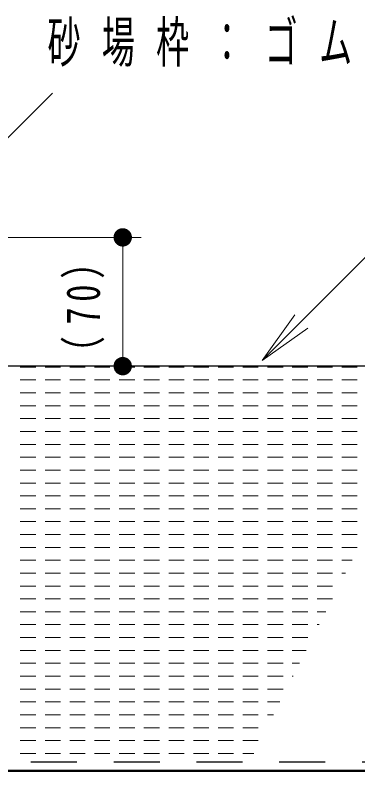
# Model space of a CAD drawing. Units: millimetres on the paper. Extents: x -385 to 0, y 0 to 267.
# Drawn here: x -85.79 to -67.16, y 92.15 to 133.23 of the extents above; entities that cross this region are included whole.
import ezdxf

# ---------------------------------------------------------------- set-up
doc = ezdxf.new("R2010")
doc.units = ezdxf.units.MM
doc.linetypes.add('USER1', pattern=[4.5, 2.5, -2])
doc.layers.add('1_10', color=7, linetype='Continuous', lineweight=13)
doc.styles.add('ＭＳ ゴシック', font='')
doc.styles.get('ＭＳ ゴシック').set_extended_font_data('MS Gothic')

# ---------------------------------------------------------------- blocks, each defined once
blk = doc.blocks.new('open_arrow')
at = {"color": 0, "linetype": 'Continuous', "lineweight": -2}
blk.add_lwpolyline([(7.5, 1.25), (0, 0), (7.5, -1.25)], dxfattribs=at)
blk = doc.blocks.new('filled_dot')
at = {"color": 0, "linetype": 'Continuous', "lineweight": -2, "const_width": 1.25}
blk.add_lwpolyline([(-0.625, 0, 1), (0.625, 0, 1)], format="xyb", close=True, dxfattribs=at)

msp = doc.modelspace()

# ---------------------------------------------------------------- linework, layer by layer
at = {"layer": '1_10'}
for p, q in [((-94.868, 117.893), (-83.77, 128.991)), ((-93.434, 121.152), (-78.945, 121.152)), ((-79.945, 121.152), (-79.945, 114.152)), ((-72.362, 114.458), (-66.77, 120.051)), ((-84.672, 114.1), (-85.512, 114.1)), ((-83.328, 114.1), (-84.168, 114.1)), ((-81.984, 114.1), (-82.824, 114.1)), ((-80.64, 114.1), (-81.48, 114.1)), ((-79.296, 114.1), (-80.136, 114.1)), ((-77.952, 114.1), (-78.792, 114.1)), ((-76.608, 114.1), (-77.448, 114.1)), ((-75.264, 114.1), (-76.104, 114.1)), ((-73.92, 114.1), (-74.76, 114.1)), ((-72.576, 114.1), (-73.416, 114.1)), ((-71.232, 114.1), (-72.072, 114.1)), ((-69.888, 114.1), (-70.728, 114.1)), ((-68.544, 114.1), (-69.384, 114.1)), ((-67.2, 114.1), (-68.04, 114.1)), ((-84.672, 113.4), (-85.512, 113.4)), ((-83.328, 113.4), (-84.168, 113.4)), ((-81.984, 113.4), (-82.824, 113.4)), ((-80.64, 113.4), (-81.48, 113.4)), ((-79.296, 113.4), (-80.136, 113.4)), ((-77.952, 113.4), (-78.792, 113.4)), ((-76.608, 113.4), (-77.448, 113.4)), ((-75.264, 113.4), (-76.104, 113.4)), ((-73.92, 113.4), (-74.76, 113.4)), ((-72.576, 113.4), (-73.416, 113.4)), ((-71.232, 113.4), (-72.072, 113.4)), ((-69.888, 113.4), (-70.728, 113.4)), ((-68.544, 113.4), (-69.384, 113.4)), ((-67.2, 113.4), (-68.04, 113.4)), ((-84.672, 112.7), (-85.512, 112.7)), ((-83.328, 112.7), (-84.168, 112.7)), ((-81.984, 112.7), (-82.824, 112.7)), ((-80.64, 112.7), (-81.48, 112.7)), ((-79.296, 112.7), (-80.136, 112.7)), ((-77.952, 112.7), (-78.792, 112.7)), ((-76.608, 112.7), (-77.448, 112.7)), ((-75.264, 112.7), (-76.104, 112.7)), ((-73.92, 112.7), (-74.76, 112.7)), ((-72.576, 112.7), (-73.416, 112.7)), ((-71.232, 112.7), (-72.072, 112.7)), ((-69.888, 112.7), (-70.728, 112.7)), ((-68.544, 112.7), (-69.384, 112.7)), ((-67.2, 112.7), (-68.04, 112.7)), ((-84.672, 112), (-85.512, 112)), ((-83.328, 112), (-84.168, 112)), ((-81.984, 112), (-82.824, 112)), ((-80.64, 112), (-81.48, 112)), ((-79.296, 112), (-80.136, 112)), ((-77.952, 112), (-78.792, 112)), ((-76.608, 112), (-77.448, 112)), ((-75.264, 112), (-76.104, 112)), ((-73.92, 112), (-74.76, 112)), ((-72.576, 112), (-73.416, 112)), ((-71.232, 112), (-72.072, 112)), ((-69.888, 112), (-70.728, 112)), ((-68.544, 112), (-69.384, 112)), ((-67.2, 112), (-68.04, 112)), ((-84.672, 111.3), (-85.512, 111.3)), ((-83.328, 111.3), (-84.168, 111.3)), ((-81.984, 111.3), (-82.824, 111.3)), ((-80.64, 111.3), (-81.48, 111.3)), ((-79.296, 111.3), (-80.136, 111.3)), ((-77.952, 111.3), (-78.792, 111.3)), ((-76.608, 111.3), (-77.448, 111.3)), ((-75.264, 111.3), (-76.104, 111.3)), ((-73.92, 111.3), (-74.76, 111.3)), ((-72.576, 111.3), (-73.416, 111.3)), ((-71.232, 111.3), (-72.072, 111.3)), ((-69.888, 111.3), (-70.728, 111.3)), ((-68.544, 111.3), (-69.384, 111.3)), ((-67.2, 111.3), (-68.04, 111.3)), ((-84.672, 110.6), (-85.512, 110.6)), ((-83.328, 110.6), (-84.168, 110.6)), ((-81.984, 110.6), (-82.824, 110.6)), ((-80.64, 110.6), (-81.48, 110.6)), ((-79.296, 110.6), (-80.136, 110.6)), ((-77.952, 110.6), (-78.792, 110.6)), ((-76.608, 110.6), (-77.448, 110.6)), ((-75.264, 110.6), (-76.104, 110.6)), ((-73.92, 110.6), (-74.76, 110.6)), ((-72.576, 110.6), (-73.416, 110.6)), ((-71.232, 110.6), (-72.072, 110.6)), ((-69.888, 110.6), (-70.728, 110.6)), ((-68.544, 110.6), (-69.384, 110.6)), ((-67.2, 110.6), (-68.04, 110.6)), ((-84.672, 109.9), (-85.512, 109.9)), ((-83.328, 109.9), (-84.168, 109.9)), ((-81.984, 109.9), (-82.824, 109.9)), ((-80.64, 109.9), (-81.48, 109.9)), ((-79.296, 109.9), (-80.136, 109.9)), ((-77.952, 109.9), (-78.792, 109.9)), ((-76.608, 109.9), (-77.448, 109.9)), ((-75.264, 109.9), (-76.104, 109.9)), ((-73.92, 109.9), (-74.76, 109.9)), ((-72.576, 109.9), (-73.416, 109.9)), ((-71.232, 109.9), (-72.072, 109.9)), ((-69.888, 109.9), (-70.728, 109.9)), ((-68.544, 109.9), (-69.384, 109.9)), ((-67.2, 109.9), (-68.04, 109.9)), ((-84.672, 109.2), (-85.512, 109.2)), ((-83.328, 109.2), (-84.168, 109.2)), ((-81.984, 109.2), (-82.824, 109.2)), ((-80.64, 109.2), (-81.48, 109.2)), ((-79.296, 109.2), (-80.136, 109.2)), ((-77.952, 109.2), (-78.792, 109.2)), ((-76.608, 109.2), (-77.448, 109.2)), ((-75.264, 109.2), (-76.104, 109.2)), ((-73.92, 109.2), (-74.76, 109.2)), ((-72.576, 109.2), (-73.416, 109.2)), ((-71.232, 109.2), (-72.072, 109.2)), ((-69.888, 109.2), (-70.728, 109.2)), ((-68.544, 109.2), (-69.384, 109.2)), ((-67.2, 109.2), (-68.04, 109.2)), ((-84.672, 108.5), (-85.512, 108.5)), ((-83.328, 108.5), (-84.168, 108.5)), ((-81.984, 108.5), (-82.824, 108.5)), ((-80.64, 108.5), (-81.48, 108.5)), ((-79.296, 108.5), (-80.136, 108.5)), ((-77.952, 108.5), (-78.792, 108.5)), ((-76.608, 108.5), (-77.448, 108.5)), ((-75.264, 108.5), (-76.104, 108.5)), ((-73.92, 108.5), (-74.76, 108.5)), ((-72.576, 108.5), (-73.416, 108.5)), ((-71.232, 108.5), (-72.072, 108.5)), ((-69.888, 108.5), (-70.728, 108.5)), ((-68.544, 108.5), (-69.384, 108.5)), ((-67.2, 108.5), (-68.04, 108.5)), ((-84.672, 107.8), (-85.512, 107.8)), ((-83.328, 107.8), (-84.168, 107.8)), ((-81.984, 107.8), (-82.824, 107.8)), ((-80.64, 107.8), (-81.48, 107.8)), ((-79.296, 107.8), (-80.136, 107.8)), ((-77.952, 107.8), (-78.792, 107.8)), ((-76.608, 107.8), (-77.448, 107.8)), ((-75.264, 107.8), (-76.104, 107.8)), ((-73.92, 107.8), (-74.76, 107.8)), ((-72.576, 107.8), (-73.416, 107.8)), ((-71.232, 107.8), (-72.072, 107.8)), ((-69.888, 107.8), (-70.728, 107.8)), ((-68.544, 107.8), (-69.384, 107.8)), ((-67.2, 107.8), (-68.04, 107.8)), ((-84.672, 107.1), (-85.512, 107.1)), ((-83.328, 107.1), (-84.168, 107.1)), ((-81.984, 107.1), (-82.824, 107.1)), ((-80.64, 107.1), (-81.48, 107.1)), ((-79.296, 107.1), (-80.136, 107.1)), ((-77.952, 107.1), (-78.792, 107.1)), ((-76.608, 107.1), (-77.448, 107.1)), ((-75.264, 107.1), (-76.104, 107.1)), ((-73.92, 107.1), (-74.76, 107.1)), ((-72.576, 107.1), (-73.416, 107.1)), ((-71.232, 107.1), (-72.072, 107.1)), ((-69.888, 107.1), (-70.728, 107.1)), ((-68.544, 107.1), (-69.384, 107.1)), ((-67.2, 107.1), (-68.04, 107.1)), ((-84.672, 106.4), (-85.512, 106.4)), ((-83.328, 106.4), (-84.168, 106.4)), ((-81.984, 106.4), (-82.824, 106.4)), ((-80.64, 106.4), (-81.48, 106.4)), ((-79.296, 106.4), (-80.136, 106.4)), ((-77.952, 106.4), (-78.792, 106.4)), ((-76.608, 106.4), (-77.448, 106.4)), ((-75.264, 106.4), (-76.104, 106.4)), ((-73.92, 106.4), (-74.76, 106.4)), ((-72.576, 106.4), (-73.416, 106.4)), ((-71.232, 106.4), (-72.072, 106.4)), ((-69.888, 106.4), (-70.728, 106.4)), ((-68.544, 106.4), (-69.384, 106.4)), ((-67.2, 106.4), (-68.04, 106.4)), ((-84.672, 105.7), (-85.512, 105.7)), ((-83.328, 105.7), (-84.168, 105.7)), ((-81.984, 105.7), (-82.824, 105.7)), ((-80.64, 105.7), (-81.48, 105.7)), ((-79.296, 105.7), (-80.136, 105.7)), ((-77.952, 105.7), (-78.792, 105.7)), ((-76.608, 105.7), (-77.448, 105.7)), ((-75.264, 105.7), (-76.104, 105.7)), ((-73.92, 105.7), (-74.76, 105.7)), ((-72.576, 105.7), (-73.416, 105.7)), ((-71.232, 105.7), (-72.072, 105.7)), ((-69.888, 105.7), (-70.728, 105.7)), ((-68.544, 105.7), (-69.384, 105.7)), ((-67.2, 105.7), (-68.04, 105.7)), ((-84.672, 105), (-85.512, 105)), ((-83.328, 105), (-84.168, 105)), ((-81.984, 105), (-82.824, 105)), ((-80.64, 105), (-81.48, 105)), ((-79.296, 105), (-80.136, 105)), ((-77.952, 105), (-78.792, 105)), ((-76.608, 105), (-77.448, 105)), ((-75.264, 105), (-76.104, 105)), ((-73.92, 105), (-74.76, 105)), ((-72.576, 105), (-73.416, 105)), ((-71.232, 105), (-72.072, 105)), ((-69.888, 105), (-70.728, 105)), ((-68.544, 105), (-69.384, 105)), ((-67.2, 105), (-68.04, 105)), ((-84.672, 104.3), (-85.512, 104.3)), ((-83.328, 104.3), (-84.168, 104.3)), ((-81.984, 104.3), (-82.824, 104.3)), ((-80.64, 104.3), (-81.48, 104.3)), ((-79.296, 104.3), (-80.136, 104.3)), ((-77.952, 104.3), (-78.792, 104.3)), ((-76.608, 104.3), (-77.448, 104.3)), ((-75.264, 104.3), (-76.104, 104.3)), ((-73.92, 104.3), (-74.76, 104.3)), ((-72.576, 104.3), (-73.416, 104.3)), ((-71.232, 104.3), (-72.072, 104.3)), ((-69.888, 104.3), (-70.728, 104.3)), ((-68.544, 104.3), (-69.384, 104.3)), ((-67.2, 104.3), (-68.04, 104.3)), ((-84.672, 103.6), (-85.512, 103.6)), ((-83.328, 103.6), (-84.168, 103.6)), ((-81.984, 103.6), (-82.824, 103.6)), ((-80.64, 103.6), (-81.48, 103.6)), ((-79.296, 103.6), (-80.136, 103.6)), ((-77.952, 103.6), (-78.792, 103.6)), ((-76.608, 103.6), (-77.448, 103.6)), ((-75.264, 103.6), (-76.104, 103.6)), ((-73.92, 103.6), (-74.76, 103.6)), ((-72.576, 103.6), (-73.416, 103.6)), ((-71.232, 103.6), (-72.072, 103.6)), ((-69.888, 103.6), (-70.728, 103.6)), ((-68.544, 103.6), (-69.384, 103.6)), ((-67.477, 103.6), (-68.04, 103.6)), ((-84.672, 102.9), (-85.512, 102.9)), ((-83.328, 102.9), (-84.168, 102.9)), ((-81.984, 102.9), (-82.824, 102.9)), ((-80.64, 102.9), (-81.48, 102.9)), ((-79.296, 102.9), (-80.136, 102.9)), ((-77.952, 102.9), (-78.792, 102.9)), ((-76.608, 102.9), (-77.448, 102.9)), ((-75.264, 102.9), (-76.104, 102.9)), ((-73.92, 102.9), (-74.76, 102.9)), ((-72.576, 102.9), (-73.416, 102.9)), ((-71.232, 102.9), (-72.072, 102.9)), ((-69.888, 102.9), (-70.728, 102.9)), ((-68.544, 102.9), (-69.384, 102.9)), ((-67.834, 102.9), (-68.04, 102.9)), ((-84.672, 102.2), (-85.512, 102.2)), ((-83.328, 102.2), (-84.168, 102.2)), ((-81.984, 102.2), (-82.824, 102.2)), ((-80.64, 102.2), (-81.48, 102.2)), ((-79.296, 102.2), (-80.136, 102.2)), ((-77.952, 102.2), (-78.792, 102.2)), ((-76.608, 102.2), (-77.448, 102.2)), ((-75.264, 102.2), (-76.104, 102.2)), ((-73.92, 102.2), (-74.76, 102.2)), ((-72.576, 102.2), (-73.416, 102.2)), ((-71.232, 102.2), (-72.072, 102.2)), ((-69.888, 102.2), (-70.728, 102.2)), ((-68.544, 102.2), (-69.384, 102.2)), ((-84.672, 101.5), (-85.512, 101.5)), ((-83.328, 101.5), (-84.168, 101.5)), ((-81.984, 101.5), (-82.824, 101.5)), ((-80.64, 101.5), (-81.48, 101.5)), ((-79.296, 101.5), (-80.136, 101.5)), ((-77.952, 101.5), (-78.792, 101.5)), ((-76.608, 101.5), (-77.448, 101.5)), ((-75.264, 101.5), (-76.104, 101.5)), ((-73.92, 101.5), (-74.76, 101.5)), ((-72.576, 101.5), (-73.416, 101.5)), ((-71.232, 101.5), (-72.072, 101.5)), ((-69.888, 101.5), (-70.728, 101.5)), ((-68.547, 101.5), (-69.384, 101.5)), ((-84.672, 100.8), (-85.512, 100.8)), ((-83.328, 100.8), (-84.168, 100.8)), ((-81.984, 100.8), (-82.824, 100.8)), ((-80.64, 100.8), (-81.48, 100.8)), ((-79.296, 100.8), (-80.136, 100.8)), ((-77.952, 100.8), (-78.792, 100.8)), ((-76.608, 100.8), (-77.448, 100.8)), ((-75.264, 100.8), (-76.104, 100.8)), ((-73.92, 100.8), (-74.76, 100.8)), ((-72.576, 100.8), (-73.416, 100.8)), ((-71.232, 100.8), (-72.072, 100.8)), ((-69.888, 100.8), (-70.728, 100.8)), ((-68.904, 100.8), (-69.384, 100.8)), ((-84.672, 100.1), (-85.512, 100.1)), ((-83.328, 100.1), (-84.168, 100.1)), ((-81.984, 100.1), (-82.824, 100.1)), ((-80.64, 100.1), (-81.48, 100.1)), ((-79.296, 100.1), (-80.136, 100.1)), ((-77.952, 100.1), (-78.792, 100.1)), ((-76.608, 100.1), (-77.448, 100.1)), ((-75.264, 100.1), (-76.104, 100.1)), ((-73.92, 100.1), (-74.76, 100.1)), ((-72.576, 100.1), (-73.416, 100.1)), ((-71.232, 100.1), (-72.072, 100.1)), ((-69.888, 100.1), (-70.728, 100.1)), ((-69.261, 100.1), (-69.384, 100.1)), ((-84.672, 99.4), (-85.512, 99.4)), ((-83.328, 99.4), (-84.168, 99.4)), ((-81.984, 99.4), (-82.824, 99.4)), ((-80.64, 99.4), (-81.48, 99.4)), ((-79.296, 99.4), (-80.136, 99.4)), ((-77.952, 99.4), (-78.792, 99.4)), ((-76.608, 99.4), (-77.448, 99.4)), ((-75.264, 99.4), (-76.104, 99.4)), ((-73.92, 99.4), (-74.76, 99.4)), ((-72.576, 99.4), (-73.416, 99.4)), ((-71.232, 99.4), (-72.072, 99.4)), ((-69.888, 99.4), (-70.728, 99.4)), ((-84.672, 98.7), (-85.512, 98.7)), ((-83.328, 98.7), (-84.168, 98.7)), ((-81.984, 98.7), (-82.824, 98.7)), ((-80.64, 98.7), (-81.48, 98.7)), ((-79.296, 98.7), (-80.136, 98.7)), ((-77.952, 98.7), (-78.792, 98.7)), ((-76.608, 98.7), (-77.448, 98.7)), ((-75.264, 98.7), (-76.104, 98.7)), ((-73.92, 98.7), (-74.76, 98.7)), ((-72.576, 98.7), (-73.416, 98.7)), ((-71.232, 98.7), (-72.072, 98.7)), ((-69.974, 98.7), (-70.728, 98.7)), ((-84.672, 98), (-85.512, 98)), ((-83.328, 98), (-84.168, 98)), ((-81.984, 98), (-82.824, 98)), ((-80.64, 98), (-81.48, 98)), ((-79.296, 98), (-80.136, 98)), ((-77.952, 98), (-78.792, 98)), ((-76.608, 98), (-77.448, 98)), ((-75.264, 98), (-76.104, 98)), ((-73.92, 98), (-74.76, 98)), ((-72.576, 98), (-73.416, 98)), ((-71.232, 98), (-72.072, 98)), ((-70.331, 98), (-70.728, 98)), ((-84.672, 97.3), (-85.512, 97.3)), ((-83.328, 97.3), (-84.168, 97.3)), ((-81.984, 97.3), (-82.824, 97.3)), ((-80.64, 97.3), (-81.48, 97.3)), ((-79.296, 97.3), (-80.136, 97.3)), ((-77.952, 97.3), (-78.792, 97.3)), ((-76.608, 97.3), (-77.448, 97.3)), ((-75.264, 97.3), (-76.104, 97.3)), ((-73.92, 97.3), (-74.76, 97.3)), ((-72.576, 97.3), (-73.416, 97.3)), ((-71.232, 97.3), (-72.072, 97.3)), ((-70.687, 97.3), (-70.728, 97.3)), ((-84.672, 96.6), (-85.512, 96.6)), ((-83.328, 96.6), (-84.168, 96.6)), ((-81.984, 96.6), (-82.824, 96.6)), ((-80.64, 96.6), (-81.48, 96.6)), ((-79.296, 96.6), (-80.136, 96.6)), ((-77.952, 96.6), (-78.792, 96.6)), ((-76.608, 96.6), (-77.448, 96.6)), ((-75.264, 96.6), (-76.104, 96.6)), ((-73.92, 96.6), (-74.76, 96.6)), ((-72.576, 96.6), (-73.416, 96.6)), ((-71.232, 96.6), (-72.072, 96.6)), ((-84.672, 95.9), (-85.512, 95.9)), ((-83.328, 95.9), (-84.168, 95.9)), ((-81.984, 95.9), (-82.824, 95.9)), ((-80.64, 95.9), (-81.48, 95.9)), ((-79.296, 95.9), (-80.136, 95.9)), ((-77.952, 95.9), (-78.792, 95.9)), ((-76.608, 95.9), (-77.448, 95.9)), ((-75.264, 95.9), (-76.104, 95.9)), ((-73.92, 95.9), (-74.76, 95.9)), ((-72.576, 95.9), (-73.416, 95.9)), ((-71.401, 95.9), (-72.072, 95.9)), ((-84.672, 95.2), (-85.512, 95.2)), ((-83.328, 95.2), (-84.168, 95.2)), ((-81.984, 95.2), (-82.824, 95.2)), ((-80.64, 95.2), (-81.48, 95.2)), ((-79.296, 95.2), (-80.136, 95.2)), ((-77.952, 95.2), (-78.792, 95.2)), ((-76.608, 95.2), (-77.448, 95.2)), ((-75.264, 95.2), (-76.104, 95.2)), ((-73.92, 95.2), (-74.76, 95.2)), ((-72.576, 95.2), (-73.416, 95.2)), ((-71.757, 95.2), (-72.072, 95.2)), ((-84.672, 94.5), (-85.512, 94.5)), ((-83.328, 94.5), (-84.168, 94.5)), ((-81.984, 94.5), (-82.824, 94.5)), ((-80.64, 94.5), (-81.48, 94.5)), ((-79.296, 94.5), (-80.136, 94.5)), ((-77.952, 94.5), (-78.792, 94.5)), ((-76.608, 94.5), (-77.448, 94.5)), ((-75.264, 94.5), (-76.104, 94.5)), ((-73.92, 94.5), (-74.76, 94.5)), ((-72.576, 94.5), (-73.416, 94.5)), ((-84.672, 93.8), (-85.512, 93.8)), ((-83.328, 93.8), (-84.168, 93.8)), ((-81.984, 93.8), (-82.824, 93.8)), ((-80.64, 93.8), (-81.48, 93.8)), ((-79.296, 93.8), (-80.136, 93.8)), ((-77.952, 93.8), (-78.792, 93.8)), ((-76.608, 93.8), (-77.448, 93.8)), ((-75.264, 93.8), (-76.104, 93.8)), ((-73.92, 93.8), (-74.76, 93.8)), ((-72.576, 93.8), (-73.416, 93.8)), ((-84.672, 93.1), (-85.512, 93.1)), ((-83.328, 93.1), (-84.168, 93.1)), ((-81.984, 93.1), (-82.824, 93.1)), ((-80.64, 93.1), (-81.48, 93.1)), ((-79.296, 93.1), (-80.136, 93.1)), ((-77.952, 93.1), (-78.792, 93.1)), ((-76.608, 93.1), (-77.448, 93.1)), ((-75.264, 93.1), (-76.104, 93.1)), ((-73.92, 93.1), (-74.76, 93.1)), ((-72.827, 93.1), (-73.416, 93.1))]:
    msp.add_line(p, q, dxfattribs=at)
at = {"layer": '1_10', "lineweight": 25}
msp.add_line((-62.101, 114.152), (-94.434, 114.152), dxfattribs=at)
at = {"layer": '1_10', "color": 4, "linetype": 'USER1', "lineweight": 25}
msp.add_line((-93.934, 92.652), (-62.101, 92.652), dxfattribs=at)
at = {"layer": '1_10', "color": 2, "lineweight": 50}
msp.add_line((-126.434, 92.152), (-62.101, 92.152), dxfattribs=at)

# ---------------------------------------------------------------- block references
at = {"layer": '1_10', "xscale": 0.4, "yscale": 0.4}
for name, p, rotation in [('filled_dot', (-79.945, 121.152), 270), ('open_arrow', (-72.362, 114.458), 45), ('filled_dot', (-79.945, 114.152), 90)]:
    msp.add_blockref(name, p, dxfattribs=dict(at, rotation=rotation))

# ---------------------------------------------------------------- texts
at = {"layer": '1_10', "insert": (-84.035, 131.641), "char_height": 2.199, "attachment_point": 4, "style": 'ＭＳ ゴシック'}
msp.add_mtext('\\T1.64;\\W0.6;砂場枠：ゴムチップ成型', dxfattribs=at)
at = {"layer": '1_10', "insert": (-80.945, 117.652), "char_height": 1.833, "attachment_point": 8, "rotation": 90, "style": 'ＭＳ ゴシック'}
msp.add_mtext('\\T1.33;\\W0.75;（70）', dxfattribs=at)

doc.saveas('drawing.dxf')
